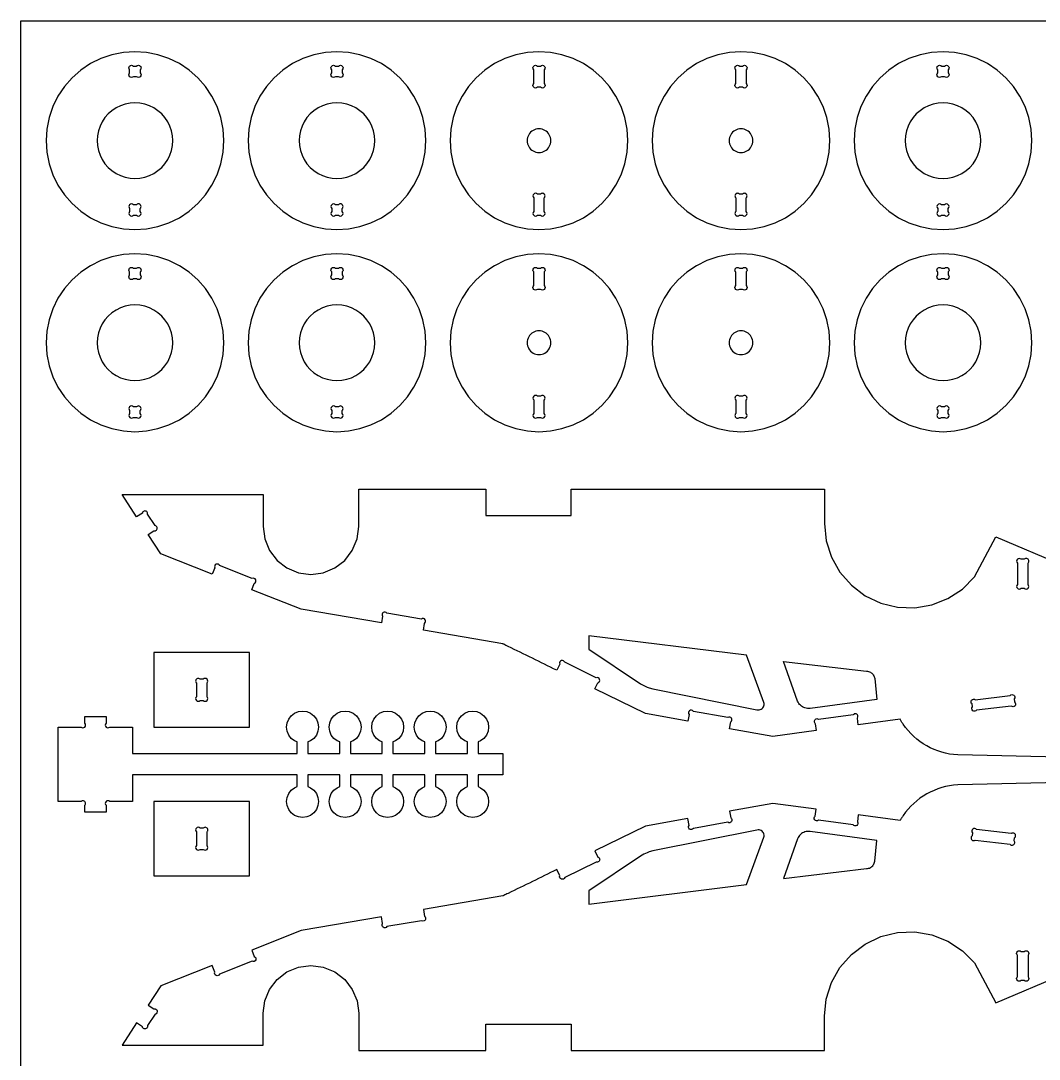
# Model space of a CAD drawing. Extents: x -745 to 183, y -809 to 482.
# Drawn here: x -745 to -169, y -106 to 482 of the extents above; entities that cross this region are included whole.
import ezdxf

# ---------------------------------------------------------------- set-up
doc = ezdxf.new("R2010")
doc.units = 0
doc.header["$MEASUREMENT"] = 0
doc.layers.get('0').update_dxf_attribs({"linetype": 'CONTINUOUS'})
doc.layers.add('ENGRAVE', color=1, linetype='CONTINUOUS')
doc.layers.add('LAYER_1', color=18, linetype='CONTINUOUS')

msp = doc.modelspace()

# ---------------------------------------------------------------- linework, layer by layer
msp.add_lwpolyline([(-745.43, -808.79), (-745.43, 481.66), (182.93, 481.66), (182.93, -808.79)], close=True)
at = {"layer": 'ENGRAVE'}
for points in [[(-423.92, 133.83), (-423.92, 126.29), (-394.69, 106.72), (-392.93, 105.66), (-391.08, 104.78), (-389.8, 104.3), (-387.83, 103.74), (-328.87, 91.96), (-328.26, 91.89), (-327.64, 91.92), (-327.04, 92.07), (-326.48, 92.33), (-325.97, 92.69), (-325.54, 93.13), (-325.2, 93.65), (-324.96, 94.22), (-324.83, 94.83), (-324.81, 95.45), (-324.91, 96.06), (-334.79, 122.77)], [(-305.25, 95.61), (-305.63, 96.24), (-305.95, 96.9), (-313.81, 119.31), (-266.93, 113.77), (-266.36, 113.74), (-265.8, 113.64), (-265.25, 113.47), (-264.73, 113.23), (-264.24, 112.93), (-263.79, 112.58), (-263.39, 112.17), (-263.04, 111.71), (-262.76, 111.22), (-262.53, 110.69), (-262.37, 110.14), (-262.28, 109.58), (-261.08, 97.84), (-298.86, 92.77), (-299.6, 92.72), (-300.33, 92.75), (-301.06, 92.85), (-301.77, 93.04), (-302.45, 93.3), (-303.11, 93.63), (-303.72, 94.04), (-304.28, 94.51), (-304.8, 95.03)], [(-423.92, -17.9), (-334.79, -6.84), (-324.91, 19.87), (-324.81, 20.49), (-324.83, 21.11), (-324.96, 21.71), (-325.2, 22.28), (-325.54, 22.8), (-325.97, 23.25), (-326.48, 23.6), (-327.04, 23.86), (-327.64, 24.01), (-328.26, 24.05), (-328.87, 23.97), (-387.83, 12.2), (-389.8, 11.63), (-391.08, 11.15), (-392.93, 10.27), (-394.69, 9.22), (-423.92, -10.36)], [(-313.81, -3.38), (-266.93, 2.16), (-266.36, 2.19), (-265.8, 2.3), (-265.25, 2.47), (-264.73, 2.7), (-264.24, 3), (-263.79, 3.36), (-263.39, 3.77), (-263.04, 4.22), (-262.76, 4.72), (-262.53, 5.24), (-262.37, 5.79), (-262.28, 6.36), (-261.08, 18.1), (-298.86, 23.16), (-299.6, 23.21), (-300.33, 23.19), (-301.06, 23.08), (-301.77, 22.9), (-302.45, 22.64), (-303.11, 22.3), (-303.72, 21.9), (-304.28, 21.43), (-304.8, 20.9), (-305.25, 20.32), (-305.63, 19.7), (-305.95, 19.03)]]:
    msp.add_lwpolyline(points, close=True, dxfattribs=at)
at = {"layer": 'LAYER_1'}
for points in [[(-724.37, 388.7), (-720.71, 383.23), (-716.37, 378.28), (-711.43, 373.94), (-705.96, 370.29), (-700.06, 367.38), (-693.83, 365.26), (-687.37, 363.98), (-680.81, 363.55), (-674.24, 363.98), (-667.79, 365.26), (-661.56, 367.38), (-655.66, 370.29), (-650.19, 373.94), (-645.24, 378.28), (-640.91, 383.23), (-637.25, 388.7), (-634.34, 394.6), (-632.23, 400.83), (-630.94, 407.28), (-630.51, 413.85), (-630.94, 420.41), (-632.23, 426.86), (-634.34, 433.09), (-637.25, 438.99), (-640.91, 444.46), (-645.24, 449.41), (-650.19, 453.75), (-655.66, 457.4), (-661.56, 460.31), (-667.79, 462.43), (-674.24, 463.71), (-680.81, 464.14), (-687.37, 463.71), (-693.83, 462.43), (-700.06, 460.31), (-705.96, 457.4), (-711.43, 453.75), (-716.37, 449.41), (-720.71, 444.46), (-724.37, 438.99), (-727.28, 433.09), (-729.39, 426.86), (-730.68, 420.41), (-731.11, 413.85), (-730.68, 407.28), (-729.39, 400.83), (-727.28, 394.6)], [(-610.07, 388.7), (-606.41, 383.23), (-602.07, 378.28), (-597.13, 373.94), (-591.66, 370.29), (-585.76, 367.38), (-579.53, 365.26), (-573.07, 363.98), (-566.51, 363.55), (-559.94, 363.98), (-553.49, 365.26), (-547.26, 367.38), (-541.36, 370.29), (-535.89, 373.94), (-530.94, 378.28), (-526.6, 383.23), (-522.95, 388.7), (-520.04, 394.6), (-517.92, 400.83), (-516.64, 407.28), (-516.21, 413.85), (-516.64, 420.41), (-517.92, 426.86), (-520.04, 433.09), (-522.95, 438.99), (-526.6, 444.46), (-530.94, 449.41), (-535.89, 453.75), (-541.36, 457.4), (-547.26, 460.31), (-553.49, 462.43), (-559.94, 463.71), (-566.51, 464.14), (-573.07, 463.71), (-579.53, 462.43), (-585.76, 460.31), (-591.66, 457.4), (-597.13, 453.75), (-602.07, 449.41), (-606.41, 444.46), (-610.07, 438.99), (-612.98, 433.09), (-615.09, 426.86), (-616.38, 420.41), (-616.81, 413.85), (-616.38, 407.28), (-615.09, 400.83), (-612.98, 394.6)], [(-495.77, 388.7), (-492.11, 383.23), (-487.77, 378.28), (-482.83, 373.94), (-477.36, 370.29), (-471.46, 367.38), (-465.23, 365.26), (-458.77, 363.98), (-452.21, 363.55), (-445.64, 363.98), (-439.19, 365.26), (-432.96, 367.38), (-427.06, 370.29), (-421.59, 373.94), (-416.64, 378.28), (-412.3, 383.23), (-408.65, 388.7), (-405.74, 394.6), (-403.62, 400.83), (-402.34, 407.28), (-401.91, 413.85), (-402.34, 420.41), (-403.62, 426.86), (-405.74, 433.09), (-408.65, 438.99), (-412.3, 444.46), (-416.64, 449.41), (-421.59, 453.75), (-427.06, 457.4), (-432.96, 460.31), (-439.19, 462.43), (-445.64, 463.71), (-452.21, 464.14), (-458.77, 463.71), (-465.23, 462.43), (-471.46, 460.31), (-477.36, 457.4), (-482.83, 453.75), (-487.77, 449.41), (-492.11, 444.46), (-495.77, 438.99), (-498.68, 433.09), (-500.79, 426.86), (-502.08, 420.41), (-502.51, 413.85), (-502.08, 407.28), (-500.79, 400.83), (-498.68, 394.6)], [(-381.47, 388.7), (-377.81, 383.23), (-373.47, 378.28), (-368.53, 373.94), (-363.06, 370.29), (-357.16, 367.38), (-350.93, 365.26), (-344.47, 363.98), (-337.91, 363.55), (-331.34, 363.98), (-324.89, 365.26), (-318.66, 367.38), (-312.76, 370.29), (-307.29, 373.94), (-302.34, 378.28), (-298, 383.23), (-294.35, 388.7), (-291.44, 394.6), (-289.32, 400.83), (-288.04, 407.28), (-287.61, 413.85), (-288.04, 420.41), (-289.32, 426.86), (-291.44, 433.09), (-294.35, 438.99), (-298, 444.46), (-302.34, 449.41), (-307.29, 453.75), (-312.76, 457.4), (-318.66, 460.31), (-324.89, 462.43), (-331.34, 463.71), (-337.91, 464.14), (-344.47, 463.71), (-350.93, 462.43), (-357.16, 460.31), (-363.06, 457.4), (-368.53, 453.75), (-373.47, 449.41), (-377.81, 444.46), (-381.47, 438.99), (-384.38, 433.09), (-386.49, 426.86), (-387.78, 420.41), (-388.21, 413.85), (-387.78, 407.28), (-386.49, 400.83), (-384.38, 394.6)], [(-267.17, 388.7), (-263.51, 383.23), (-259.17, 378.28), (-254.23, 373.94), (-248.76, 370.29), (-242.86, 367.38), (-236.63, 365.26), (-230.17, 363.98), (-223.61, 363.55), (-217.04, 363.98), (-210.59, 365.26), (-204.36, 367.38), (-198.46, 370.29), (-192.99, 373.94), (-188.04, 378.28), (-183.7, 383.23), (-180.05, 388.7), (-177.14, 394.6), (-175.02, 400.83), (-173.74, 407.28), (-173.31, 413.85), (-173.74, 420.41), (-175.02, 426.86), (-177.14, 433.09), (-180.05, 438.99), (-183.7, 444.46), (-188.04, 449.41), (-192.99, 453.75), (-198.46, 457.4), (-204.36, 460.31), (-210.59, 462.43), (-217.04, 463.71), (-223.61, 464.14), (-230.17, 463.71), (-236.63, 462.43), (-242.86, 460.31), (-248.76, 457.4), (-254.23, 453.75), (-259.17, 449.41), (-263.51, 444.46), (-267.17, 438.99), (-270.08, 433.09), (-272.19, 426.86), (-273.48, 420.41), (-273.91, 413.85), (-273.48, 407.28), (-272.19, 400.83), (-270.08, 394.6)], [(-700.57, 405.66), (-699.33, 403.15), (-697.78, 400.82), (-695.93, 398.72), (-693.83, 396.88), (-691.5, 395.32), (-688.99, 394.09), (-686.34, 393.19), (-683.6, 392.64), (-680.81, 392.46), (-678.02, 392.64), (-675.27, 393.19), (-672.62, 394.09), (-670.11, 395.32), (-667.79, 396.88), (-665.69, 398.72), (-663.84, 400.82), (-662.29, 403.15), (-661.05, 405.66), (-660.15, 408.31), (-659.6, 411.05), (-659.42, 413.85), (-659.6, 416.64), (-660.15, 419.38), (-661.05, 422.03), (-662.29, 424.54), (-663.84, 426.87), (-665.69, 428.97), (-667.79, 430.81), (-670.11, 432.37), (-672.62, 433.61), (-675.27, 434.5), (-678.02, 435.05), (-680.81, 435.23), (-683.6, 435.05), (-686.34, 434.5), (-688.99, 433.61), (-691.5, 432.37), (-693.83, 430.81), (-695.93, 428.97), (-697.78, 426.87), (-699.33, 424.54), (-700.57, 422.03), (-701.47, 419.38), (-702.01, 416.64), (-702.2, 413.85), (-702.01, 411.05), (-701.47, 408.31)], [(-586.27, 405.66), (-585.03, 403.15), (-583.48, 400.82), (-581.63, 398.72), (-579.53, 396.88), (-577.2, 395.32), (-574.69, 394.09), (-572.04, 393.19), (-569.3, 392.64), (-566.51, 392.46), (-563.72, 392.64), (-560.97, 393.19), (-558.32, 394.09), (-555.81, 395.32), (-553.49, 396.88), (-551.38, 398.72), (-549.54, 400.82), (-547.99, 403.15), (-546.75, 405.66), (-545.85, 408.31), (-545.3, 411.05), (-545.12, 413.85), (-545.3, 416.64), (-545.85, 419.38), (-546.75, 422.03), (-547.99, 424.54), (-549.54, 426.87), (-551.38, 428.97), (-553.49, 430.81), (-555.81, 432.37), (-558.32, 433.61), (-560.97, 434.5), (-563.72, 435.05), (-566.51, 435.23), (-569.3, 435.05), (-572.04, 434.5), (-574.69, 433.61), (-577.2, 432.37), (-579.53, 430.81), (-581.63, 428.97), (-583.48, 426.87), (-585.03, 424.54), (-586.27, 422.03), (-587.17, 419.38), (-587.71, 416.64), (-587.9, 413.85), (-587.71, 411.05), (-587.17, 408.31)], [(-243.37, 405.66), (-242.13, 403.15), (-240.58, 400.82), (-238.73, 398.72), (-236.63, 396.88), (-234.3, 395.32), (-231.79, 394.09), (-229.14, 393.19), (-226.4, 392.64), (-223.61, 392.46), (-220.82, 392.64), (-218.07, 393.19), (-215.42, 394.09), (-212.91, 395.32), (-210.59, 396.88), (-208.48, 398.72), (-206.64, 400.82), (-205.09, 403.15), (-203.85, 405.66), (-202.95, 408.31), (-202.4, 411.05), (-202.22, 413.85), (-202.4, 416.64), (-202.95, 419.38), (-203.85, 422.03), (-205.09, 424.54), (-206.64, 426.87), (-208.48, 428.97), (-210.59, 430.81), (-212.91, 432.37), (-215.42, 433.61), (-218.07, 434.5), (-220.82, 435.05), (-223.61, 435.23), (-226.4, 435.05), (-229.14, 434.5), (-231.79, 433.61), (-234.3, 432.37), (-236.63, 430.81), (-238.73, 428.97), (-240.58, 426.87), (-242.13, 424.54), (-243.37, 422.03), (-244.27, 419.38), (-244.81, 416.64), (-245, 413.85), (-244.81, 411.05), (-244.27, 408.31)], [(-458.42, 411.27), (-458.03, 410.49), (-457.54, 409.75), (-456.96, 409.09), (-456.3, 408.51), (-455.57, 408.03), (-454.78, 407.64), (-453.95, 407.35), (-453.09, 407.18), (-452.21, 407.12), (-451.33, 407.18), (-450.47, 407.35), (-449.64, 407.64), (-448.85, 408.03), (-448.12, 408.51), (-447.46, 409.09), (-446.88, 409.75), (-446.39, 410.49), (-446, 411.27), (-445.72, 412.11), (-445.55, 412.97), (-445.49, 413.85), (-445.55, 414.72), (-445.72, 415.58), (-446, 416.42), (-446.39, 417.21), (-446.88, 417.94), (-447.46, 418.6), (-448.12, 419.18), (-448.85, 419.67), (-449.64, 420.05), (-450.47, 420.34), (-451.33, 420.51), (-452.21, 420.57), (-453.09, 420.51), (-453.95, 420.34), (-454.78, 420.05), (-455.57, 419.67), (-456.3, 419.18), (-456.96, 418.6), (-457.54, 417.94), (-458.03, 417.21), (-458.42, 416.42), (-458.7, 415.58), (-458.87, 414.72), (-458.93, 413.85), (-458.87, 412.97), (-458.7, 412.11)], [(-344.12, 411.27), (-343.73, 410.49), (-343.24, 409.75), (-342.66, 409.09), (-342, 408.51), (-341.27, 408.03), (-340.48, 407.64), (-339.65, 407.35), (-338.79, 407.18), (-337.91, 407.12), (-337.03, 407.18), (-336.17, 407.35), (-335.34, 407.64), (-334.55, 408.03), (-333.82, 408.51), (-333.16, 409.09), (-332.58, 409.75), (-332.09, 410.49), (-331.7, 411.27), (-331.42, 412.11), (-331.25, 412.97), (-331.19, 413.85), (-331.25, 414.72), (-331.42, 415.58), (-331.7, 416.42), (-332.09, 417.21), (-332.58, 417.94), (-333.16, 418.6), (-333.82, 419.18), (-334.55, 419.67), (-335.34, 420.05), (-336.17, 420.34), (-337.03, 420.51), (-337.91, 420.57), (-338.79, 420.51), (-339.65, 420.34), (-340.48, 420.05), (-341.27, 419.67), (-342, 419.18), (-342.66, 418.6), (-343.24, 417.94), (-343.73, 417.21), (-344.12, 416.42), (-344.4, 415.58), (-344.57, 414.72), (-344.63, 413.85), (-344.57, 412.97), (-344.4, 412.11)], [(-724.37, 274.4), (-720.71, 268.93), (-716.37, 263.98), (-711.43, 259.64), (-705.96, 255.99), (-700.06, 253.08), (-693.83, 250.96), (-687.37, 249.68), (-680.81, 249.25), (-674.24, 249.68), (-667.79, 250.96), (-661.56, 253.08), (-655.66, 255.99), (-650.19, 259.64), (-645.24, 263.98), (-640.91, 268.93), (-637.25, 274.4), (-634.34, 280.3), (-632.23, 286.53), (-630.94, 292.98), (-630.51, 299.55), (-630.94, 306.11), (-632.23, 312.56), (-634.34, 318.79), (-637.25, 324.69), (-640.91, 330.16), (-645.24, 335.11), (-650.19, 339.45), (-655.66, 343.1), (-661.56, 346.01), (-667.79, 348.13), (-674.24, 349.41), (-680.81, 349.84), (-687.37, 349.41), (-693.83, 348.13), (-700.06, 346.01), (-705.96, 343.1), (-711.43, 339.45), (-716.37, 335.11), (-720.71, 330.16), (-724.37, 324.69), (-727.28, 318.79), (-729.39, 312.56), (-730.68, 306.11), (-731.11, 299.55), (-730.68, 292.98), (-729.39, 286.53), (-727.28, 280.3)], [(-610.07, 274.4), (-606.41, 268.93), (-602.07, 263.98), (-597.13, 259.64), (-591.66, 255.99), (-585.76, 253.08), (-579.53, 250.96), (-573.07, 249.68), (-566.51, 249.25), (-559.94, 249.68), (-553.49, 250.96), (-547.26, 253.08), (-541.36, 255.99), (-535.89, 259.64), (-530.94, 263.98), (-526.6, 268.93), (-522.95, 274.4), (-520.04, 280.3), (-517.92, 286.53), (-516.64, 292.98), (-516.21, 299.55), (-516.64, 306.11), (-517.92, 312.56), (-520.04, 318.79), (-522.95, 324.69), (-526.6, 330.16), (-530.94, 335.11), (-535.89, 339.45), (-541.36, 343.1), (-547.26, 346.01), (-553.49, 348.13), (-559.94, 349.41), (-566.51, 349.84), (-573.07, 349.41), (-579.53, 348.13), (-585.76, 346.01), (-591.66, 343.1), (-597.13, 339.45), (-602.07, 335.11), (-606.41, 330.16), (-610.07, 324.69), (-612.98, 318.79), (-615.09, 312.56), (-616.38, 306.11), (-616.81, 299.55), (-616.38, 292.98), (-615.09, 286.53), (-612.98, 280.3)], [(-495.77, 274.4), (-492.11, 268.93), (-487.77, 263.98), (-482.83, 259.64), (-477.36, 255.99), (-471.46, 253.08), (-465.23, 250.96), (-458.77, 249.68), (-452.21, 249.25), (-445.64, 249.68), (-439.19, 250.96), (-432.96, 253.08), (-427.06, 255.99), (-421.59, 259.64), (-416.64, 263.98), (-412.3, 268.93), (-408.65, 274.4), (-405.74, 280.3), (-403.62, 286.53), (-402.34, 292.98), (-401.91, 299.55), (-402.34, 306.11), (-403.62, 312.56), (-405.74, 318.79), (-408.65, 324.69), (-412.3, 330.16), (-416.64, 335.11), (-421.59, 339.45), (-427.06, 343.1), (-432.96, 346.01), (-439.19, 348.13), (-445.64, 349.41), (-452.21, 349.84), (-458.77, 349.41), (-465.23, 348.13), (-471.46, 346.01), (-477.36, 343.1), (-482.83, 339.45), (-487.77, 335.11), (-492.11, 330.16), (-495.77, 324.69), (-498.68, 318.79), (-500.79, 312.56), (-502.08, 306.11), (-502.51, 299.55), (-502.08, 292.98), (-500.79, 286.53), (-498.68, 280.3)], [(-377.81, 268.93), (-373.47, 263.98), (-368.53, 259.64), (-363.06, 255.99), (-357.16, 253.08), (-350.93, 250.96), (-344.47, 249.68), (-337.91, 249.25), (-331.34, 249.68), (-324.89, 250.96), (-318.66, 253.08), (-312.76, 255.99), (-307.29, 259.64), (-302.34, 263.98), (-298, 268.93), (-294.35, 274.4), (-291.44, 280.3), (-289.32, 286.53), (-288.04, 292.98), (-287.61, 299.55), (-288.04, 306.11), (-289.32, 312.56), (-291.44, 318.79), (-294.35, 324.69), (-298, 330.16), (-302.34, 335.11), (-307.29, 339.45), (-312.76, 343.1), (-318.66, 346.01), (-324.89, 348.13), (-331.34, 349.41), (-337.91, 349.84), (-344.47, 349.41), (-350.93, 348.13), (-357.16, 346.01), (-363.06, 343.1), (-368.53, 339.45), (-373.47, 335.11), (-377.81, 330.16), (-381.47, 324.69), (-384.38, 318.79), (-386.49, 312.56), (-387.78, 306.11), (-388.21, 299.55), (-387.78, 292.98), (-386.49, 286.53), (-384.38, 280.3), (-381.47, 274.4)], [(-263.51, 268.93), (-259.17, 263.98), (-254.23, 259.64), (-248.76, 255.99), (-242.86, 253.08), (-236.63, 250.96), (-230.17, 249.68), (-223.61, 249.25), (-217.04, 249.68), (-210.59, 250.96), (-204.36, 253.08), (-198.46, 255.99), (-192.99, 259.64), (-188.04, 263.98), (-183.7, 268.93), (-180.05, 274.4), (-177.14, 280.3), (-175.02, 286.53), (-173.74, 292.98), (-173.31, 299.55), (-173.74, 306.11), (-175.02, 312.56), (-177.14, 318.79), (-180.05, 324.69), (-183.7, 330.16), (-188.04, 335.11), (-192.99, 339.45), (-198.46, 343.1), (-204.36, 346.01), (-210.59, 348.13), (-217.04, 349.41), (-223.61, 349.84), (-230.17, 349.41), (-236.63, 348.13), (-242.86, 346.01), (-248.76, 343.1), (-254.23, 339.45), (-259.17, 335.11), (-263.51, 330.16), (-267.17, 324.69), (-270.08, 318.79), (-272.19, 312.56), (-273.48, 306.11), (-273.91, 299.55), (-273.48, 292.98), (-272.19, 286.53), (-270.08, 280.3), (-267.17, 274.4)], [(-700.57, 291.36), (-699.33, 288.85), (-697.78, 286.52), (-695.93, 284.42), (-693.83, 282.58), (-691.5, 281.02), (-688.99, 279.78), (-686.34, 278.89), (-683.6, 278.34), (-680.81, 278.16), (-678.02, 278.34), (-675.27, 278.89), (-672.62, 279.78), (-670.11, 281.02), (-667.79, 282.58), (-665.69, 284.42), (-663.84, 286.52), (-662.29, 288.85), (-661.05, 291.36), (-660.15, 294.01), (-659.6, 296.75), (-659.42, 299.55), (-659.6, 302.34), (-660.15, 305.08), (-661.05, 307.73), (-662.29, 310.24), (-663.84, 312.57), (-665.69, 314.67), (-667.79, 316.51), (-670.11, 318.07), (-672.62, 319.31), (-675.27, 320.2), (-678.02, 320.75), (-680.81, 320.93), (-683.6, 320.75), (-686.34, 320.2), (-688.99, 319.31), (-691.5, 318.07), (-693.83, 316.51), (-695.93, 314.67), (-697.78, 312.57), (-699.33, 310.24), (-700.57, 307.73), (-701.47, 305.08), (-702.01, 302.34), (-702.2, 299.55), (-702.01, 296.75), (-701.47, 294.01)], [(-586.27, 291.36), (-585.03, 288.85), (-583.48, 286.52), (-581.63, 284.42), (-579.53, 282.58), (-577.2, 281.02), (-574.69, 279.78), (-572.04, 278.89), (-569.3, 278.34), (-566.51, 278.16), (-563.72, 278.34), (-560.97, 278.89), (-558.32, 279.78), (-555.81, 281.02), (-553.49, 282.58), (-551.38, 284.42), (-549.54, 286.52), (-547.99, 288.85), (-546.75, 291.36), (-545.85, 294.01), (-545.3, 296.75), (-545.12, 299.55), (-545.3, 302.34), (-545.85, 305.08), (-546.75, 307.73), (-547.99, 310.24), (-549.54, 312.57), (-551.38, 314.67), (-553.49, 316.51), (-555.81, 318.07), (-558.32, 319.31), (-560.97, 320.2), (-563.72, 320.75), (-566.51, 320.93), (-569.3, 320.75), (-572.04, 320.2), (-574.69, 319.31), (-577.2, 318.07), (-579.53, 316.51), (-581.63, 314.67), (-583.48, 312.57), (-585.03, 310.24), (-586.27, 307.73), (-587.17, 305.08), (-587.71, 302.34), (-587.9, 299.55), (-587.71, 296.75), (-587.17, 294.01)], [(-242.13, 288.85), (-240.58, 286.52), (-238.73, 284.42), (-236.63, 282.58), (-234.3, 281.02), (-231.79, 279.78), (-229.14, 278.89), (-226.4, 278.34), (-223.61, 278.16), (-220.82, 278.34), (-218.07, 278.89), (-215.42, 279.78), (-212.91, 281.02), (-210.59, 282.58), (-208.48, 284.42), (-206.64, 286.52), (-205.09, 288.85), (-203.85, 291.36), (-202.95, 294.01), (-202.4, 296.75), (-202.22, 299.55), (-202.4, 302.34), (-202.95, 305.08), (-203.85, 307.73), (-205.09, 310.24), (-206.64, 312.57), (-208.48, 314.67), (-210.59, 316.51), (-212.91, 318.07), (-215.42, 319.31), (-218.07, 320.2), (-220.82, 320.75), (-223.61, 320.93), (-226.4, 320.75), (-229.14, 320.2), (-231.79, 319.31), (-234.3, 318.07), (-236.63, 316.51), (-238.73, 314.67), (-240.58, 312.57), (-242.13, 310.24), (-243.37, 307.73), (-244.27, 305.08), (-244.81, 302.34), (-245, 299.55), (-244.81, 296.75), (-244.27, 294.01), (-243.37, 291.36)], [(-458.03, 296.18), (-457.54, 295.45), (-456.96, 294.79), (-456.3, 294.21), (-455.57, 293.73), (-454.78, 293.34), (-453.95, 293.05), (-453.09, 292.88), (-452.21, 292.82), (-451.33, 292.88), (-450.47, 293.05), (-449.64, 293.34), (-448.85, 293.73), (-448.12, 294.21), (-447.46, 294.79), (-446.88, 295.45), (-446.39, 296.18), (-446, 296.97), (-445.72, 297.81), (-445.55, 298.67), (-445.49, 299.55), (-445.55, 300.42), (-445.72, 301.28), (-446, 302.12), (-446.39, 302.91), (-446.88, 303.64), (-447.46, 304.3), (-448.12, 304.88), (-448.85, 305.37), (-449.64, 305.75), (-450.47, 306.04), (-451.33, 306.21), (-452.21, 306.27), (-453.09, 306.21), (-453.95, 306.04), (-454.78, 305.75), (-455.57, 305.37), (-456.3, 304.88), (-456.96, 304.3), (-457.54, 303.64), (-458.03, 302.91), (-458.42, 302.12), (-458.7, 301.28), (-458.87, 300.42), (-458.93, 299.55), (-458.87, 298.67), (-458.7, 297.81), (-458.42, 296.97)], [(-343.73, 296.18), (-343.24, 295.45), (-342.66, 294.79), (-342, 294.21), (-341.27, 293.73), (-340.48, 293.34), (-339.65, 293.05), (-338.79, 292.88), (-337.91, 292.82), (-337.03, 292.88), (-336.17, 293.05), (-335.34, 293.34), (-334.55, 293.73), (-333.82, 294.21), (-333.16, 294.79), (-332.58, 295.45), (-332.09, 296.18), (-331.7, 296.97), (-331.42, 297.81), (-331.25, 298.67), (-331.19, 299.55), (-331.25, 300.42), (-331.42, 301.28), (-331.7, 302.12), (-332.09, 302.91), (-332.58, 303.64), (-333.16, 304.3), (-333.82, 304.88), (-334.55, 305.37), (-335.34, 305.75), (-336.17, 306.04), (-337.03, 306.21), (-337.91, 306.27), (-338.79, 306.21), (-339.65, 306.04), (-340.48, 305.75), (-341.27, 305.37), (-342, 304.88), (-342.66, 304.3), (-343.24, 303.64), (-343.73, 302.91), (-344.12, 302.12), (-344.4, 301.28), (-344.57, 300.42), (-344.63, 299.55), (-344.57, 298.67), (-344.4, 297.81), (-344.12, 296.97)], [(-670.1, 82.19), (-615.96, 82.19), (-615.96, 124.3), (-670.1, 124.3)], [(-670.1, 40.08), (-670.1, -2.03), (-615.96, -2.03), (-615.96, 40.08)]]:
    msp.add_lwpolyline(points, close=True, dxfattribs=at)
for points in [[(-677.81, 453.92), (-677.81, 452.17, -1), (-679.94, 450.04), (-681.68, 450.04, -1), (-683.81, 452.17), (-683.81, 453.92, -1), (-681.68, 456.05), (-679.94, 456.05, -1)], [(-565.64, 450.04), (-567.38, 450.04, -1), (-569.51, 452.17), (-569.51, 453.92, -1), (-567.38, 456.05), (-565.64, 456.05, -1), (-563.51, 453.92), (-563.51, 452.17, -1)], [(-455.21, 446.15), (-455.21, 453.91, -1), (-453.08, 456.04), (-451.34, 456.04, -1), (-449.21, 453.91), (-449.21, 446.15, -1), (-451.34, 444.02), (-453.08, 444.02, -1)], [(-340.91, 446.15), (-340.91, 453.91, -1), (-338.78, 456.04), (-337.04, 456.04, -1), (-334.91, 453.91), (-334.91, 446.15, -1), (-337.04, 444.02), (-338.78, 444.02, -1)], [(-224.48, 456.05), (-222.73, 456.05, -1), (-220.61, 453.92), (-220.61, 452.17, -1), (-222.73, 450.04), (-224.48, 450.04, -1), (-226.61, 452.17), (-226.61, 453.92, -1)], [(-451.34, 383.65), (-453.08, 383.65, 1), (-455.21, 381.53), (-455.21, 373.76, 1), (-453.08, 371.64), (-451.34, 371.64, 1), (-449.21, 373.76), (-449.21, 381.53, 1)], [(-337.04, 383.65), (-338.78, 383.65, 1), (-340.91, 381.53), (-340.91, 373.76, 1), (-338.78, 371.64), (-337.04, 371.64, 1), (-334.91, 373.76), (-334.91, 381.53, 1)], [(-679.94, 377.64), (-681.68, 377.64, 1), (-683.81, 375.51), (-683.81, 373.76, 1), (-681.68, 371.64), (-679.94, 371.64, 1), (-677.81, 373.76), (-677.81, 375.51, 1)], [(-565.64, 377.64), (-567.38, 377.64, 1), (-569.51, 375.51), (-569.51, 373.76, 1), (-567.38, 371.64), (-565.64, 371.64, 1), (-563.51, 373.76), (-563.51, 375.51, 1)], [(-220.61, 373.76), (-220.61, 375.51, 1), (-222.73, 377.64), (-224.48, 377.64, 1), (-226.61, 375.51), (-226.61, 373.76, 1), (-224.48, 371.64), (-222.73, 371.64, 1)], [(-681.68, 341.75), (-679.94, 341.75, -1), (-677.81, 339.62), (-677.81, 337.87, -1), (-679.94, 335.74), (-681.68, 335.74, -1), (-683.81, 337.87), (-683.81, 339.62, -1)], [(-567.38, 341.75), (-565.64, 341.75, -1), (-563.51, 339.62), (-563.51, 337.87, -1), (-565.64, 335.74), (-567.38, 335.74, -1), (-569.51, 337.87), (-569.51, 339.62, -1)], [(-455.21, 331.85), (-455.21, 339.61, -1), (-453.08, 341.74), (-451.34, 341.74, -1), (-449.21, 339.61), (-449.21, 331.85, -1), (-451.34, 329.72), (-453.08, 329.72, -1)], [(-338.78, 341.74), (-337.04, 341.74, -1), (-334.91, 339.61), (-334.91, 331.85, -1), (-337.04, 329.72), (-338.78, 329.72, -1), (-340.91, 331.85), (-340.91, 339.61, -1)], [(-222.73, 335.74), (-224.48, 335.74, -1), (-226.61, 337.87), (-226.61, 339.62, -1), (-224.48, 341.75), (-222.73, 341.75, -1), (-220.61, 339.62), (-220.61, 337.87, -1)], [(-449.21, 259.46), (-449.21, 267.23, 1), (-451.34, 269.35), (-453.08, 269.35, 1), (-455.21, 267.23), (-455.21, 259.46, 1), (-453.08, 257.34), (-451.34, 257.34, 1)], [(-337.04, 269.35), (-338.78, 269.35, 1), (-340.91, 267.23), (-340.91, 259.46, 1), (-338.78, 257.34), (-337.04, 257.34, 1), (-334.91, 259.46), (-334.91, 267.23, 1)], [(-679.94, 263.34), (-681.68, 263.34, 1), (-683.81, 261.21), (-683.81, 259.46, 1), (-681.68, 257.34), (-679.94, 257.34, 1), (-677.81, 259.46), (-677.81, 261.21, 1)], [(-565.64, 263.34), (-567.38, 263.34, 1), (-569.51, 261.21), (-569.51, 259.46, 1), (-567.38, 257.34), (-565.64, 257.34, 1), (-563.51, 259.46), (-563.51, 261.21, 1)], [(-220.61, 259.46), (-220.61, 261.21, 1), (-222.73, 263.34), (-224.48, 263.34, 1), (-226.61, 261.21), (-226.61, 259.46, 1), (-224.48, 257.34), (-222.73, 257.34, 1)], [(-175.51, 162.79), (-175.51, 174.97, 1), (-177.63, 177.1), (-179.4, 177.1, 1), (-181.52, 174.97), (-181.52, 162.79, 1), (-179.4, 160.66), (-177.63, 160.66, 1)], [(-646.04, 107.13), (-646.04, 99.35, 1), (-643.91, 97.23), (-642.15, 97.23, 1), (-640.02, 99.35), (-640.02, 107.13, 1), (-642.15, 109.26), (-643.91, 109.26, 1)], [(-205.34, 97.67), (-185.67, 99.99, -1), (-183.31, 98.12), (-183.1, 96.37, -1), (-184.96, 94.01), (-204.64, 91.7, -1), (-207, 93.56), (-207.2, 95.31, -1)], [(-709.2, 34.06), (-709.2, 37.95, 1), (-711.33, 40.08), (-724.24, 40.08), (-724.24, 82.19), (-711.33, 82.19, 1), (-709.2, 84.31), (-709.2, 88.2), (-697.17, 88.2), (-697.17, 84.31, 1), (-695.05, 82.19), (-682.13, 82.19), (-682.13, 67.15), (-588.98, 67.15), (-588.98, 73.75), (-590.49, 74.37), (-592.36, 75.81), (-593.79, 77.67), (-594.69, 79.85), (-595, 82.19), (-594.69, 84.52), (-593.79, 86.7), (-592.36, 88.57), (-590.49, 90), (-588.31, 90.9), (-585.98, 91.21), (-583.64, 90.9), (-581.46, 90), (-579.59, 88.57), (-578.16, 86.7), (-577.26, 84.52), (-576.95, 82.19), (-577.26, 79.85), (-578.16, 77.67), (-579.59, 75.81), (-581.46, 74.37), (-582.97, 73.75), (-582.97, 67.15), (-564.92, 67.15), (-564.92, 73.75), (-566.42, 74.37), (-568.29, 75.81), (-569.73, 77.67), (-570.63, 79.85), (-570.94, 82.19), (-570.63, 84.52), (-569.73, 86.7), (-568.29, 88.57), (-566.42, 90), (-564.25, 90.9), (-561.91, 91.21), (-559.58, 90.9), (-557.4, 90), (-555.53, 88.57), (-554.1, 86.7), (-553.2, 84.52), (-552.89, 82.19), (-553.2, 79.85), (-554.1, 77.67), (-555.53, 75.81), (-557.4, 74.37), (-558.9, 73.75), (-558.9, 67.15), (-540.86, 67.15), (-540.86, 73.75), (-542.36, 74.37), (-544.23, 75.81), (-545.66, 77.67), (-546.57, 79.85), (-546.87, 82.19), (-546.57, 84.52), (-545.66, 86.7), (-544.23, 88.57), (-542.36, 90), (-540.18, 90.9), (-537.85, 91.21), (-535.51, 90.9), (-533.34, 90), (-531.47, 88.57), (-530.03, 86.7), (-529.13, 84.52), (-528.83, 82.19), (-529.13, 79.85), (-530.03, 77.67), (-531.47, 75.81), (-533.34, 74.37), (-534.84, 73.75), (-534.84, 67.15), (-516.79, 67.15), (-516.79, 73.75), (-518.3, 74.37), (-520.17, 75.81), (-521.6, 77.67), (-522.5, 79.85), (-522.81, 82.19), (-522.5, 84.52), (-521.6, 86.7), (-520.17, 88.57), (-518.3, 90), (-516.12, 90.9), (-513.79, 91.21), (-511.45, 90.9), (-509.27, 90), (-507.4, 88.57), (-505.97, 86.7), (-505.07, 84.52), (-504.76, 82.19), (-505.07, 79.85), (-505.97, 77.67), (-507.4, 75.81), (-509.27, 74.37), (-510.78, 73.75), (-510.78, 67.15), (-492.73, 67.15), (-492.73, 73.75), (-494.23, 74.37), (-496.1, 75.81), (-497.54, 77.67), (-498.44, 79.85), (-498.75, 82.19), (-498.44, 84.52), (-497.54, 86.7), (-496.1, 88.57), (-494.23, 90), (-492.06, 90.9), (-489.72, 91.21), (-487.39, 90.9), (-485.21, 90), (-483.34, 88.57), (-481.91, 86.7), (-481.01, 84.52), (-480.7, 82.19), (-481.01, 79.85), (-481.91, 77.67), (-483.34, 75.81), (-485.21, 74.37), (-486.71, 73.75), (-486.71, 67.15), (-472.64, 67.15), (-472.64, 55.12), (-486.71, 55.12), (-486.71, 48.51), (-485.21, 47.89), (-483.34, 46.46), (-481.91, 44.59), (-481.01, 42.41), (-480.7, 40.08), (-481.01, 37.74), (-481.91, 35.56), (-483.34, 33.7), (-485.21, 32.26), (-487.39, 31.36), (-489.72, 31.05), (-492.06, 31.36), (-494.23, 32.26), (-496.1, 33.7), (-497.54, 35.56), (-498.44, 37.74), (-498.75, 40.08), (-498.44, 42.41), (-497.54, 44.59), (-496.1, 46.46), (-494.23, 47.89), (-492.73, 48.51), (-492.73, 55.12), (-510.78, 55.12), (-510.78, 48.51), (-509.27, 47.89), (-507.4, 46.46), (-505.97, 44.59), (-505.07, 42.41), (-504.76, 40.08), (-505.07, 37.74), (-505.97, 35.56), (-507.4, 33.7), (-509.27, 32.26), (-511.45, 31.36), (-513.79, 31.05), (-516.12, 31.36), (-518.3, 32.26), (-520.17, 33.7), (-521.6, 35.56), (-522.5, 37.74), (-522.81, 40.08), (-522.5, 42.41), (-521.6, 44.59), (-520.17, 46.46), (-518.3, 47.89), (-516.79, 48.51), (-516.79, 55.12), (-534.84, 55.12), (-534.84, 48.51), (-533.34, 47.89), (-531.47, 46.46), (-530.03, 44.59), (-529.13, 42.41), (-528.83, 40.08), (-529.13, 37.74), (-530.03, 35.56), (-531.47, 33.7), (-533.34, 32.26), (-535.51, 31.36), (-537.85, 31.05), (-540.18, 31.36), (-542.36, 32.26), (-544.23, 33.7), (-545.66, 35.56), (-546.57, 37.74), (-546.87, 40.08), (-546.57, 42.41), (-545.66, 44.59), (-544.23, 46.46), (-542.36, 47.89), (-540.86, 48.51), (-540.86, 55.12), (-558.9, 55.12), (-558.9, 48.51), (-557.4, 47.89), (-555.53, 46.46), (-554.1, 44.59), (-553.2, 42.41), (-552.89, 40.08), (-553.2, 37.74), (-554.1, 35.56), (-555.53, 33.7), (-557.4, 32.26), (-559.58, 31.36), (-561.91, 31.05), (-564.25, 31.36), (-566.42, 32.26), (-568.29, 33.7), (-569.73, 35.56), (-570.63, 37.74), (-570.94, 40.08), (-570.63, 42.41), (-569.73, 44.59), (-568.29, 46.46), (-566.42, 47.89), (-564.92, 48.51), (-564.92, 55.12), (-582.97, 55.12), (-582.97, 48.51), (-581.46, 47.89), (-579.59, 46.46), (-578.16, 44.59), (-577.26, 42.41), (-576.95, 40.08), (-577.26, 37.74), (-578.16, 35.56), (-579.59, 33.7), (-581.46, 32.26), (-583.64, 31.36), (-585.98, 31.05), (-588.31, 31.36), (-590.49, 32.26), (-592.36, 33.7), (-593.79, 35.56), (-594.69, 37.74), (-595, 40.08), (-594.69, 42.41), (-593.79, 44.59), (-592.36, 46.46), (-590.49, 47.89), (-588.98, 48.51), (-588.98, 55.12), (-682.13, 55.12), (-682.13, 40.08), (-695.05, 40.08, 1), (-697.17, 37.95), (-697.17, 34.06)], [(-642.15, 25.04), (-643.91, 25.04, 1), (-646.04, 22.91), (-646.04, 15.13, 1), (-643.91, 13), (-642.15, 13, 1), (-640.02, 15.13), (-640.02, 22.91, 1)], [(-205.34, 18.26), (-185.67, 15.95, 1), (-183.31, 17.81), (-183.1, 19.56, 1), (-184.96, 21.92), (-204.64, 24.24, 1), (-207, 22.37), (-207.2, 20.62, 1)], [(-181.52, -59.04), (-181.52, -46.86, -1), (-179.4, -44.73), (-177.63, -44.73, -1), (-175.51, -46.86), (-175.51, -59.04, -1), (-177.63, -61.16), (-179.4, -61.16, -1)]]:
    msp.add_lwpolyline(points, format="xyb", close=True, dxfattribs=at)
for points in [[(-107.8, 63.98), (-215.29, 66.42, -0.114036), (-232.84, 71.57, -0.115553), (-246.14, 83.78, -0.015689), (-247.04, 85.18, 0.005229), (-247.9, 86.61), (-271.53, 83.43), (-272.04, 87.29, 1), (-274.43, 89.11), (-294.07, 86.47, 1), (-295.89, 84.08), (-295.37, 80.23), (-319.93, 76.93), (-344.33, 81.28), (-343.64, 85.11, 1), (-345.36, 87.58), (-364.86, 91.06, 1), (-367.33, 89.34), (-368.01, 85.51), (-391.97, 89.79), (-420.58, 103.79), (-418.88, 107.28, 1), (-419.85, 110.12), (-437.65, 118.83, 1), (-440.49, 117.85), (-442.2, 114.36, -0.000989), (-455.95, 121.11, 0.002966), (-469.72, 127.81, -0.003154), (-472.14, 128.99, 0.038717), (-472.76, 129.24), (-517.64, 136.97), (-516.98, 140.8, 1), (-518.72, 143.26), (-538.24, 146.62, 1), (-540.7, 144.89), (-541.36, 141.05), (-586.85, 148.89), (-614.7, 159.85), (-613.27, 163.47, 1), (-614.47, 166.23), (-632.9, 173.48, 1), (-635.66, 172.28), (-637.09, 168.66), (-666.14, 180.1), (-673.29, 191.02), (-670.04, 193.15, 1), (-669.42, 196.1), (-673.68, 202.61, 1), (-676.63, 203.22), (-679.88, 201.09), (-688.14, 213.7), (-608.32, 213.7), (-608.32, 195.6), (-607.4, 188.6), (-604.7, 182.08), (-600.4, 176.48), (-594.8, 172.18), (-588.27, 169.48), (-581.28, 168.56), (-574.28, 169.48), (-567.75, 172.18), (-562.15, 176.48), (-557.85, 182.08), (-555.15, 188.6), (-554.23, 195.6), (-554.23, 216.66), (-482.36, 216.66), (-482.36, 201.77), (-433.99, 201.77), (-433.99, 216.66), (-290.68, 216.66), (-290.68, 197.31), (-289.67, 187.59), (-286.7, 178.27), (-281.9, 169.75), (-275.46, 162.38), (-267.67, 156.48), (-258.83, 152.28), (-249.33, 149.97), (-239.55, 149.64), (-229.91, 151.31), (-220.81, 154.9), (-212.64, 160.27), (-205.72, 167.18), (-193.66, 189.73), (-117.21, 157.37)], [(-107.8, 51.95), (-215.29, 49.52, 0.114036), (-232.84, 44.37, 0.115553), (-246.14, 32.16, 0.015689), (-247.04, 30.75, -0.005229), (-247.9, 29.33), (-271.53, 32.5), (-272.04, 28.65, -1), (-274.43, 26.82), (-294.07, 29.46, -1), (-295.89, 31.85), (-295.37, 35.71), (-319.93, 39.01), (-344.33, 34.65), (-343.64, 30.82, -1), (-345.36, 28.35), (-364.86, 24.87, -1), (-367.33, 26.59), (-368.01, 30.42), (-391.97, 26.14), (-420.58, 12.15), (-418.88, 8.66, -1), (-419.85, 5.81), (-437.65, -2.89, -1), (-440.49, -1.92), (-442.2, 1.58, 0.000989), (-455.95, -5.18, -0.002966), (-469.72, -11.88, 0.003154), (-472.14, -13.06, -0.038717), (-472.76, -13.31), (-517.64, -21.04), (-516.98, -24.87, -1), (-518.72, -27.33), (-538.24, -30.69, -1), (-540.7, -28.95), (-541.36, -25.12), (-586.85, -32.95), (-614.7, -43.91), (-613.27, -47.53, -1), (-614.47, -50.29), (-632.9, -57.55, -1), (-635.66, -56.35), (-637.09, -52.73), (-666.14, -64.17), (-673.29, -75.09), (-670.04, -77.22, -1), (-669.42, -80.16), (-673.68, -86.67, -1), (-676.63, -87.29), (-679.88, -85.16), (-688.14, -97.77), (-608.32, -97.77), (-608.32, -79.67), (-607.4, -72.67), (-604.7, -66.15), (-600.4, -60.54), (-594.8, -56.25), (-588.27, -53.54), (-581.28, -52.62), (-574.28, -53.54), (-567.75, -56.25), (-562.15, -60.54), (-557.85, -66.15), (-555.15, -72.67), (-554.23, -79.67), (-554.23, -100.72), (-482.36, -100.72), (-482.36, -85.84), (-433.99, -85.84), (-433.99, -100.72), (-290.68, -100.72), (-290.68, -81.38), (-289.67, -71.65), (-286.7, -62.33), (-281.9, -53.81), (-275.46, -46.44), (-267.67, -40.54), (-258.83, -36.35), (-249.33, -34.04), (-239.55, -33.71), (-229.91, -35.37), (-220.81, -38.97), (-212.64, -44.33), (-205.72, -51.25), (-193.66, -73.79), (-117.21, -41.44)]]:
    msp.add_lwpolyline(points, format="xyb", dxfattribs=at)

doc.saveas('drawing.dxf')
